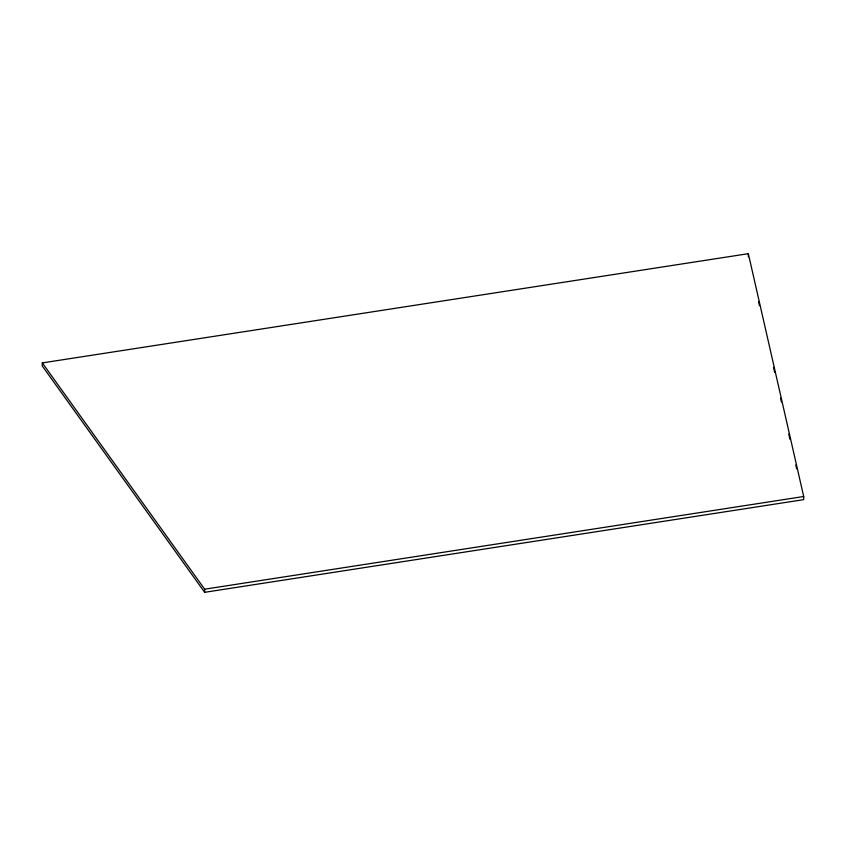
<?xml version="1.0" encoding="UTF-8"?>
<svg xmlns="http://www.w3.org/2000/svg" width="846" height="846" viewBox="0 0 846 846"><rect width="100%" height="100%" fill="white"/><g stroke="black" fill="none" stroke-linecap="round" stroke-linejoin="round"><path stroke-width="1.27" d="M42.3 362.913L748.329 253.684L803.7 496.517L803.7 499.637L204.647 592.316L42.3 366.022L42.3 362.913L204.647 589.197L204.647 592.316M204.647 589.197L803.7 496.517M758.576 301.779L759.465 305.628M773.519 367.301L774.693 372.441M780.551 398.138L781.429 401.987M788.758 434.114L789.931 439.254M795.79 464.951L796.668 468.8M748.329 253.684L748.329 256.803"/></g></svg>
